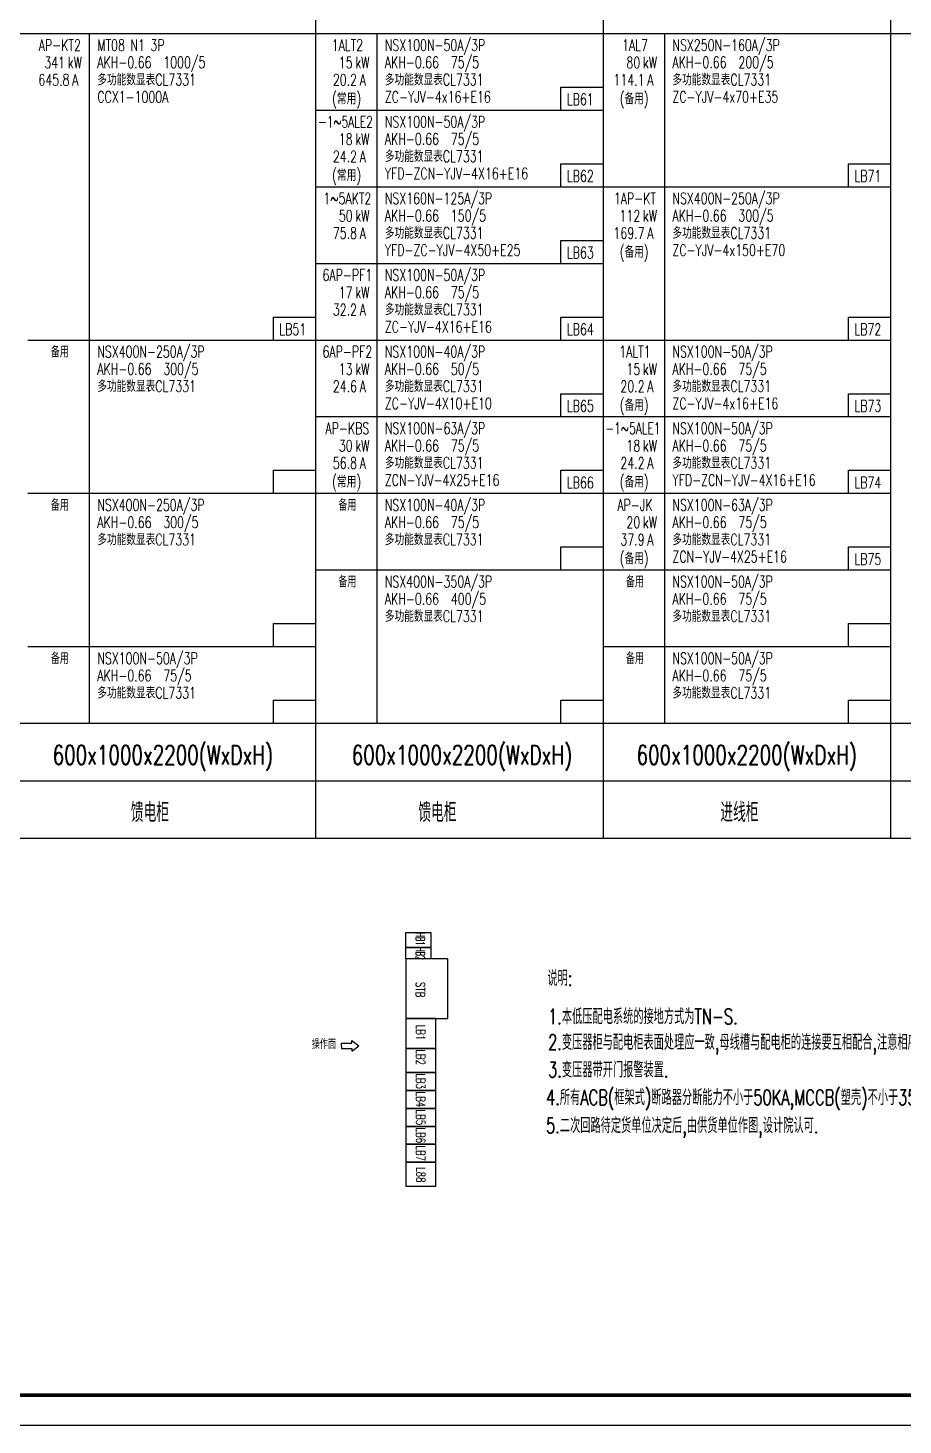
# Model space of a CAD drawing. Extents: x -336391 to 664021, y -458009 to -178412.
# Drawn here: x 241708 to 270923, y -458009 to -411342 of the extents above; entities that cross this region are included whole.
import ezdxf
from ezdxf.enums import TextEntityAlignment as Align

# ---------------------------------------------------------------- set-up
doc = ezdxf.new("R2010")
doc.units = 0
doc.header["$LTSCALE"] = 1000
doc.header["$MEASUREMENT"] = 0
for name, color, linetype in [('A-墙线', 7, 'CONTINUOUS'), ('EQUIP-箱柜', 3, 'CONTINUOUS'), ('图框', 7, 'CONTINUOUS'), ('电气-文字', 4, 'CONTINUOUS')]:
    doc.layers.add(name, color=color, linetype=linetype)
doc.styles.add('HZ', font='tjromans.shx', dxfattribs={"width": 0.75, "bigfont": 'tjhztxt.shx'})

# ---------------------------------------------------------------- blocks, each defined once
blk = doc.blocks.new('tk2')
at = {"layer": '图框'}
blk.add_line((0, 0), (118900, 0), dxfattribs=at)
at = {"layer": '图框', "const_width": 120}
blk.add_lwpolyline([(117900, 1000), (117900, 83100), (2500, 83100), (2500, 1000)], close=True, dxfattribs=at)

msp = doc.modelspace()

# ---------------------------------------------------------------- linework, layer by layer
at = {"layer": 'EQUIP-箱柜'}
for points in [[(254321.3, -442056.1), (254321.3, -441556.1), (255161.3, -441556.1), (255161.3, -442056.1)], [(254321.3, -442431.1), (254321.3, -442056.1), (255161.3, -442056.1), (255161.3, -442431.1)], [(254321.3, -442431.1), (254321.3, -444431.1), (255721.3, -444431.1), (255721.3, -442431.1)], [(254321.3, -444431.1), (254321.3, -445431.1), (255321.3, -445431.1), (255321.3, -444431.1)], [(254321.3, -445431.1), (254321.3, -446231.1), (255321.3, -446231.1), (255321.3, -445431.1)], [(254321.3, -446231.1), (254321.3, -446831.1), (255321.3, -446831.1), (255321.3, -446231.1)], [(254321.3, -446831.1), (254321.3, -447431.1), (255321.3, -447431.1), (255321.3, -446831.1)], [(254321.3, -447431.1), (254321.3, -448031.1), (255321.3, -448031.1), (255321.3, -447431.1)], [(254321.3, -448031.1), (254321.3, -448631.1), (255321.3, -448631.1), (255321.3, -448031.1)], [(254321.3, -448631.1), (254321.3, -449231.1), (255321.3, -449231.1), (255321.3, -448631.1)], [(254321.3, -449231.1), (254321.3, -450031.1), (255321.3, -450031.1), (255321.3, -449231.1)]]:
    msp.add_lwpolyline(points, close=True, dxfattribs=at)
at = {"layer": '电气-文字'}
for p, q in [((251308.1, -382726), (251308.1, -438406)), ((251308.1, -382726), (251308.1, -438406)), ((251308.1, -382726), (251308.1, -438406)), ((251308.1, -382726), (251308.1, -438406)), ((251308.1, -382726), (251308.1, -438406)), ((251308.1, -382726), (251308.1, -438406)), ((251308.1, -382726), (251308.1, -438406)), ((260908.1, -382726), (260908.1, -438406)), ((270508.1, -382726), (270508.1, -438406)), ((177250.9, -411526), (251308.1, -411526)), ((243756.1, -411526), (243756.1, -434566)), ((251308.1, -411526), (280108.1, -411526)), ((253356.1, -411526), (253356.1, -434566)), ((262956.1, -411526), (262956.1, -434566)), ((251308.1, -414086), (260908.1, -414086)), ((251308.1, -416646), (260908.1, -416646)), ((260908.1, -416646), (270508.1, -416646)), ((251308.1, -419206), (260908.1, -419206)), ((241708.1, -421766), (251308.1, -421766)), ((251308.1, -421766), (260908.1, -421766)), ((260908.1, -421766), (270508.1, -421766)), ((251308.1, -424326), (260908.1, -424326)), ((260908.1, -424326), (270508.1, -424326)), ((241708.1, -426886), (251308.1, -426886)), ((251308.1, -426886), (260908.1, -426886)), ((260908.1, -426886), (270508.1, -426886)), ((251308.1, -429446), (260908.1, -429446)), ((260908.1, -429446), (270508.1, -429446)), ((241708.1, -432006), (251308.1, -432006)), ((260908.1, -432006), (270508.1, -432006)), ((177250.9, -434566), (251308.1, -434566)), ((251308.1, -434566), (280108.1, -434566)), ((260908.1, -434566), (270508.1, -434566)), ((177250.9, -436486), (251308.1, -436486)), ((251308.1, -436486), (280108.1, -436486)), ((177250.9, -438406), (251308.1, -438406)), ((251308.1, -438406), (280108.1, -438406)), ((252523, -445255.2), (252523, -445164.5)), ((252523, -445255.2), (252523, -445164.5)), ((252523, -445164.5), (252754.9, -445341.4)), ((252523, -445164.5), (252754.9, -445341.4)), ((252176.1, -445341.4), (252176.1, -445255.2)), ((252176.1, -445255.2), (252523, -445255.2)), ((252176.1, -445255.2), (252523, -445255.2)), ((252176.1, -445341.4), (252176.1, -445255.2)), ((252176.1, -445341.4), (252176.1, -445427.5)), ((252176.1, -445341.4), (252176.1, -445427.5)), ((252176.1, -445427.5), (252523, -445427.5)), ((252176.1, -445427.5), (252523, -445427.5)), ((252523, -445518.2), (252754.9, -445341.4)), ((252523, -445518.2), (252754.9, -445341.4)), ((252523, -445427.5), (252523, -445518.2)), ((252523, -445427.5), (252523, -445518.2))]:
    msp.add_line(p, q, dxfattribs=at)
for points in [[(259500.1, -414086), (259500.1, -413318), (260908.1, -413318)], [(259500.1, -416646), (259500.1, -415878), (260908.1, -415878)], [(269100.1, -416646), (269100.1, -415878), (270508.1, -415878)], [(259500.1, -419206), (259500.1, -418438), (260908.1, -418438)], [(249900.1, -421766), (249900.1, -420998), (251308.1, -420998)], [(259500.1, -421766), (259500.1, -420998), (260908.1, -420998)], [(269100.1, -421766), (269100.1, -420998), (270508.1, -420998)], [(259500.1, -424326), (259500.1, -423558), (260908.1, -423558)], [(269100.1, -424326), (269100.1, -423558), (270508.1, -423558)], [(249900.1, -426886), (249900.1, -426118), (251308.1, -426118)], [(259500.1, -426886), (259500.1, -426118), (260908.1, -426118)], [(269100.1, -426886), (269100.1, -426118), (270508.1, -426118)], [(259500.1, -429446), (259500.1, -428678), (260908.1, -428678)], [(269100.1, -429446), (269100.1, -428678), (270508.1, -428678)], [(249900.1, -432006), (249900.1, -431238), (251308.1, -431238)], [(269100.1, -432006), (269100.1, -431238), (270508.1, -431238)], [(249900.1, -434566), (249900.1, -433798), (251308.1, -433798)], [(259500.1, -434566), (259500.1, -433798), (260908.1, -433798)], [(269100.1, -434566), (269100.1, -433798), (270508.1, -433798)]]:
    msp.add_lwpolyline(points, dxfattribs=at)

# ---------------------------------------------------------------- block references
at = {"layer": 'A-墙线'}
msp.add_blockref('tk2', (172054.8, -458008.9), dxfattribs=at)

# ---------------------------------------------------------------- texts
at = {"layer": '电气-文字', "style": 'HZ'}
for s, height, width, p in [('AP-KT2', 384, 0.7, (242771.9, -412108.8)), ('1~5AKT2', 384, 0.7, (252371.9, -417228.8)), ('6AP-PF1', 384, 0.7, (252371.9, -419788.8)), ('备用', 384, 0.6, (242771.9, -422348.8)), ('6AP-PF2', 384, 0.7, (252371.9, -422348.8)), ('备用', 384, 0.6, (242771.9, -427468.8)), ('备用', 384, 0.6, (252371.9, -427468.8)), ('备用', 384, 0.6, (252371.9, -430028.8)), ('备用', 384, 0.6, (261971.9, -430028.8)), ('备用', 384, 0.6, (242771.9, -432588.8)), ('备用', 384, 0.6, (261971.9, -432588.8)), ('操作面', 300, 0.7, (251586.8, -445445.9))]:
    msp.add_text(s, height=height, dxfattribs=dict(at, width=width)).set_placement(p, align=Align.CENTER)
at = {"layer": '电气-文字', "style": 'HZ', "width": 0.7}
for s, height, p in [('MT08 N1 3P', 384, (244023.5, -412108.8)), ('kW', 384, (243037.8, -412690.2)), ('AKH-0.66', 384, (244023.5, -412684.8)), ('1000/5', 384, (246226.8, -412684.8)), ('A', 384, (243183.3, -413266.2)), ('多功能数显表CL7331', 384, (244023.5, -413260.8)), ('CCX1-1000A', 384, (244023.5, -413836.8)), ('LB61', 384, (259698.4, -413919.4)), ('LB62', 384, (259698.4, -416479.4)), ('LB71', 384, (269298.4, -416479.4)), ('NSX160N-125A/3P', 384, (253623.5, -417228.8)), ('kW', 384, (252637.8, -417810.2)), ('AKH-0.66', 384, (253623.5, -417804.8)), ('150/5', 384, (255826.8, -417804.8)), ('A', 384, (252783.3, -418386.2)), ('多功能数显表CL7331', 384, (253623.5, -418380.8)), ('YFD-ZC-YJV-4X50+E25', 384, (253623.5, -418956.8)), ('LB63', 384, (259698.4, -419039.4)), ('NSX100N-50A/3P', 384, (253623.5, -419788.8)), ('kW', 384, (252637.8, -420370.2)), ('AKH-0.66', 384, (253623.5, -420364.8)), ('75/5', 384, (255826.8, -420364.8)), ('A', 384, (252783.3, -420946.2)), ('多功能数显表CL7331', 384, (253623.5, -420940.8)), ('LB51', 384, (250098.4, -421599.4)), ('ZC-YJV-4X16+E16', 384, (253623.5, -421516.8)), ('LB64', 384, (259698.4, -421599.4)), ('LB72', 384, (269298.4, -421599.4)), ('NSX400N-250A/3P', 384, (244023.5, -422348.8)), ('NSX100N-40A/3P', 384, (253623.5, -422348.8)), ('AKH-0.66', 384, (244023.5, -422924.8)), ('300/5', 384, (246226.8, -422924.8)), ('kW', 384, (252637.8, -422930.2)), ('AKH-0.66', 384, (253623.5, -422924.8)), ('50/5', 384, (255826.8, -422924.8)), ('多功能数显表CL7331', 384, (244023.5, -423500.8)), ('A', 384, (252783.3, -423506.2)), ('多功能数显表CL7331', 384, (253623.5, -423500.8)), ('ZC-YJV-4X10+E10', 384, (253623.5, -424076.8)), ('LB65', 384, (259698.4, -424159.4)), ('LB73', 384, (269298.4, -424159.4)), ('LB66', 384, (259698.4, -426719.4)), ('LB74', 384, (269298.4, -426719.4)), ('NSX400N-250A/3P', 384, (244023.5, -427468.8)), ('NSX100N-40A/3P', 384, (253623.5, -427468.8)), ('AKH-0.66', 384, (244023.5, -428044.8)), ('300/5', 384, (246226.8, -428044.8)), ('AKH-0.66', 384, (253623.5, -428044.8)), ('75/5', 384, (255826.8, -428044.8)), ('多功能数显表CL7331', 384, (244023.5, -428620.8)), ('多功能数显表CL7331', 384, (253623.5, -428620.8)), ('LB75', 384, (269298.4, -429279.4)), ('NSX400N-350A/3P', 384, (253623.5, -430028.8)), ('NSX100N-50A/3P', 384, (263223.5, -430028.8)), ('AKH-0.66', 384, (253623.5, -430604.8)), ('400/5', 384, (255826.8, -430604.8)), ('AKH-0.66', 384, (263223.5, -430604.8)), ('75/5', 384, (265426.8, -430604.8)), ('多功能数显表CL7331', 384, (253623.5, -431180.8)), ('多功能数显表CL7331', 384, (263223.5, -431180.8)), ('NSX100N-50A/3P', 384, (244023.5, -432588.8)), ('NSX100N-50A/3P', 384, (263223.5, -432588.8)), ('AKH-0.66', 384, (244023.5, -433164.8)), ('75/5', 384, (246226.8, -433164.8)), ('AKH-0.66', 384, (263223.5, -433164.8)), ('75/5', 384, (265426.8, -433164.8)), ('多功能数显表CL7331', 384, (244023.5, -433740.8)), ('多功能数显表CL7331', 384, (263223.5, -433740.8)), ('600x1000x2200(WxDxH)', 640, (242532.6, -435945.7)), ('600x1000x2200(WxDxH)', 640, (252518.2, -435945.7)), ('600x1000x2200(WxDxH)', 640, (262025.4, -435945.7)), ('馈电柜', 640, (245142.1, -437865.7)), ('馈电柜', 640, (254742.1, -437865.7)), ('进线柜', 640, (264821.9, -437865.7)), ('说明:', 512, (259049.2, -443338.2)), ('1.本低压配电系统的接地方式为TN-S.', 512, (259073.1, -444618.2)), ('2.变压器柜与配电柜表面处理应一致,母线槽与配电柜的连接要互相配合,注意相序的一致.', 512, (259073.1, -445476.7)), ('3.变压器带开门报警装置.', 512, (259073.1, -446396)), ('4.所有ACB(框架式)断路器分断能力不小于50KA,MCCB(塑壳)不小于35KA.', 512, (259004.7, -447319.8)), ('5.二次回路待定货单位决定后,由供货单位作图,设计院认可.', 512, (259004.7, -448257.9))]:
    msp.add_text(s, height=height, dxfattribs=at).set_placement(p)
at = {"layer": '电气-文字', "color": 3, "style": 'HZ'}
for s, width, p in [('1ALT2', 0.7, (252371.9, -412108.8)), ('(常用)', 0.7, (252347.6, -413894.7)), ('-1~5ALE2', 0.68, (252308.1, -414668.8)), ('(常用)', 0.7, (252347.6, -416454.7)), ('AP-KBS', 0.7, (252371.9, -424908.8)), ('(常用)', 0.7, (252347.6, -426694.7))]:
    msp.add_text(s, height=384, dxfattribs=dict(at, width=width)).set_placement(p, align=Align.CENTER)
at = {"layer": '电气-文字', "color": 3, "style": 'HZ', "width": 0.7}
for s, p in [('NSX100N-50A/3P', (253623.5, -412108.8)), ('kW', (252637.8, -412690.2)), ('AKH-0.66', (253623.5, -412684.8)), ('75/5', (255826.8, -412684.8)), ('A', (252783.3, -413266.2)), ('多功能数显表CL7331', (253623.5, -413260.8)), ('ZC-YJV-4x16+E16', (253623.5, -413836.8)), ('NSX100N-50A/3P', (253623.5, -414668.8)), ('kW', (252637.8, -415250.2)), ('AKH-0.66', (253623.5, -415244.8)), ('75/5', (255826.8, -415244.8)), ('A', (252783.3, -415826.2)), ('多功能数显表CL7331', (253623.5, -415820.8)), ('YFD-ZCN-YJV-4X16+E16', (253623.5, -416396.8)), ('NSX100N-63A/3P', (253623.5, -424908.8)), ('kW', (252637.8, -425490.2)), ('AKH-0.66', (253623.5, -425484.8)), ('75/5', (255826.8, -425484.8)), ('A', (252783.3, -426066.2)), ('多功能数显表CL7331', (253623.5, -426060.8)), ('ZCN-YJV-4X25+E16', (253623.5, -426636.8))]:
    msp.add_text(s, height=384, dxfattribs=at).set_placement(p)
at = {"layer": '电气-文字', "color": 1, "style": 'HZ'}
for s, width, p in [('1AL7', 0.7, (261971.9, -412108.8)), ('(备用)', 0.7, (261947.6, -413894.7)), ('1AP-KT', 0.7, (261971.9, -417228.8)), ('(备用)', 0.7, (261947.6, -419014.7)), ('1ALT1', 0.7, (261971.9, -422348.8)), ('(备用)', 0.7, (261947.6, -424134.7)), ('-1~5ALE1', 0.68, (261908.1, -424908.8)), ('(备用)', 0.7, (261947.6, -426694.7)), ('AP-JK', 0.7, (261971.9, -427468.8)), ('(备用)', 0.7, (261947.6, -429254.7))]:
    msp.add_text(s, height=384, dxfattribs=dict(at, width=width)).set_placement(p, align=Align.CENTER)
at = {"layer": '电气-文字', "color": 1, "style": 'HZ', "width": 0.7}
for s, p in [('NSX250N-160A/3P', (263223.5, -412108.8)), ('kW', (262237.8, -412690.2)), ('AKH-0.66', (263223.5, -412684.8)), ('200/5', (265426.8, -412684.8)), ('A', (262383.3, -413266.2)), ('多功能数显表CL7331', (263223.5, -413260.8)), ('ZC-YJV-4x70+E35', (263223.5, -413836.8)), ('NSX400N-250A/3P', (263223.5, -417228.8)), ('kW', (262237.8, -417810.2)), ('AKH-0.66', (263223.5, -417804.8)), ('300/5', (265426.8, -417804.8)), ('A', (262383.3, -418386.2)), ('多功能数显表CL7331', (263223.5, -418380.8)), ('ZC-YJV-4x150+E70', (263223.5, -418956.8)), ('NSX100N-50A/3P', (263223.5, -422348.8)), ('kW', (262237.8, -422930.2)), ('AKH-0.66', (263223.5, -422924.8)), ('75/5', (265426.8, -422924.8)), ('A', (262383.3, -423506.2)), ('多功能数显表CL7331', (263223.5, -423500.8)), ('ZC-YJV-4x16+E16', (263223.5, -424076.8)), ('NSX100N-50A/3P', (263223.5, -424908.8)), ('kW', (262237.8, -425490.2)), ('AKH-0.66', (263223.5, -425484.8)), ('75/5', (265426.8, -425484.8)), ('A', (262383.3, -426066.2)), ('多功能数显表CL7331', (263223.5, -426060.8)), ('YFD-ZCN-YJV-4X16+E16', (263223.5, -426636.8)), ('NSX100N-63A/3P', (263223.5, -427468.8)), ('kW', (262237.8, -428050.2)), ('AKH-0.66', (263223.5, -428044.8)), ('75/5', (265426.8, -428044.8)), ('A', (262383.3, -428626.2)), ('多功能数显表CL7331', (263223.5, -428620.8)), ('ZCN-YJV-4X25+E16', (263223.5, -429196.8))]:
    msp.add_text(s, height=384, dxfattribs=at).set_placement(p)
at = {"layer": '电气-文字', "style": 'HZ', "width": 0.7}
for s, p in [('341', (242948, -412690.2)), ('645.8', (243093.5, -413266.2)), ('50', (252548, -417810.2)), ('75.8', (252693.5, -418386.2)), ('17', (252548, -420370.2)), ('32.2', (252693.5, -420946.2)), ('13', (252548, -422930.2)), ('24.6', (252693.5, -423506.2))]:
    msp.add_text(s, height=384, dxfattribs=at).set_placement(p, align=Align.RIGHT)
at = {"layer": '电气-文字', "color": 3, "style": 'HZ', "width": 0.7}
for s, p in [('15', (252548, -412690.2)), ('20.2', (252693.5, -413266.2)), ('18', (252548, -415250.2)), ('24.2', (252693.5, -415826.2)), ('30', (252548, -425490.2)), ('56.8', (252693.5, -426066.2))]:
    msp.add_text(s, height=384, dxfattribs=at).set_placement(p, align=Align.RIGHT)
at = {"layer": '电气-文字', "color": 1, "style": 'HZ', "width": 0.7}
for s, p in [('80', (262148, -412690.2)), ('114.1', (262293.5, -413266.2)), ('112', (262148, -417810.2)), ('169.7', (262293.5, -418386.2)), ('15', (262148, -422930.2)), ('20.2', (262293.5, -423506.2)), ('18', (262148, -425490.2)), ('24.2', (262293.5, -426066.2)), ('20', (262148, -428050.2)), ('37.9', (262293.5, -428626.2))]:
    msp.add_text(s, height=384, dxfattribs=at).set_placement(p, align=Align.RIGHT)
at = {"layer": '电气-文字', "style": 'HZ'}
for s, width, p in [('HB1', 0.5, (254810.1, -441768.3)), ('HB2', 0.5, (254810.1, -442257.3)), ('STB', 0.7, (254810.1, -443464.1)), ('LB1', 0.7, (254818.4, -444894.1)), ('LB2', 0.7, (254818.4, -445719.3)), ('LB3', 0.7, (254818.4, -446519.3)), ('LB4', 0.7, (254818.4, -447130.9)), ('LB5', 0.7, (254818.4, -447730.9)), ('LB6', 0.7, (254818.4, -448330.9)), ('LB7', 0.7, (254818.4, -448930.9)), ('L88', 0.7, (254824.1, -449648.7))]:
    msp.add_text(s, height=300, rotation=270, dxfattribs=dict(at, width=width)).set_placement(p, align=Align.MIDDLE)

doc.saveas('drawing.dxf')
